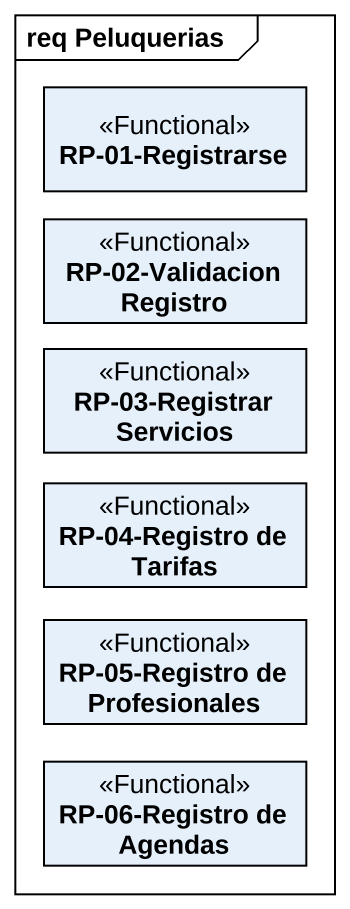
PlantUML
@startuml
mainframe req Peluquerias
hide circle
hide empty members
class "RP-01-Registrarse" as RP_01_Registrarse <<Functional>>
class "RP-02-Validacion Registro" as RP_02_Validacion_Registro <<Functional>>
class "RP-03-Registrar Servicios" as RP_03_Registrar_Servicios <<Functional>>
class "RP-04-Registro de Tarifas" as RP_04_Registro_de_Tarifas <<Functional>>
class "RP-05-Registro de Profesionales" as RP_05_Registro_de <<Functional>>
class "RP-06-Registro de Agendas" as RP_06_Registro_de_Agendas <<Functional>>
@enduml
